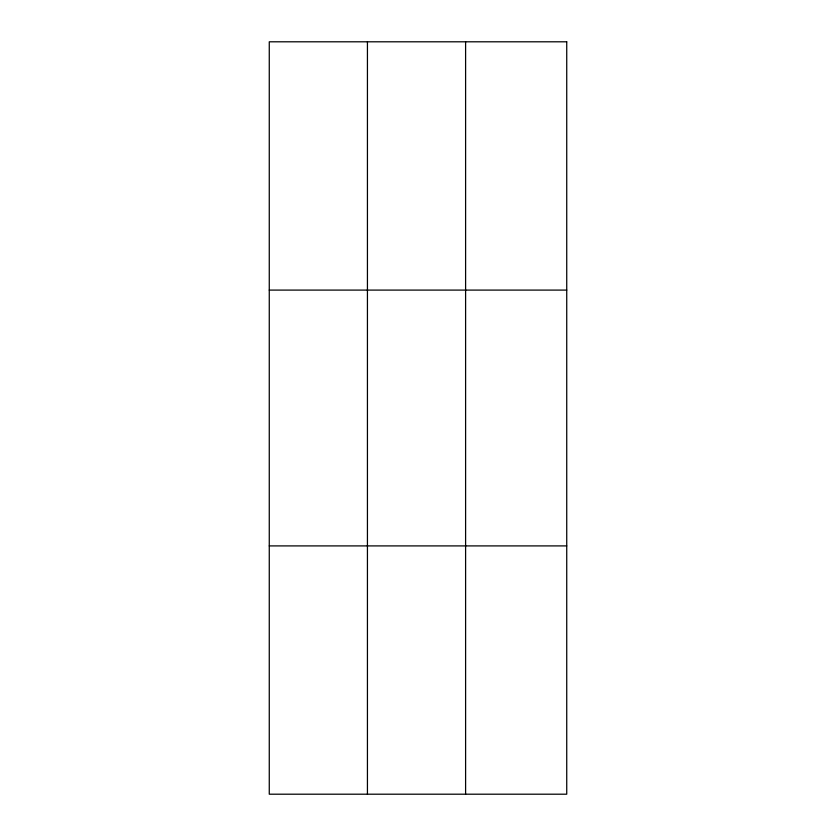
<?xml version="1.0" encoding="UTF-8"?>
<svg xmlns="http://www.w3.org/2000/svg" width="836" height="836" viewBox="0 0 836 836"><rect width="100%" height="100%" fill="white"/><g stroke="black" fill="none" stroke-linecap="round" stroke-linejoin="round"><path stroke-width="1.25" d="M367.432 794.2L367.432 41.8M465.6 794.2L465.6 41.8M269.265 290.092L566.735 290.092M269.265 545.908L566.735 545.908M566.735 41.8L566.735 794.2L269.265 794.2L269.265 41.8L566.735 41.8"/></g></svg>
